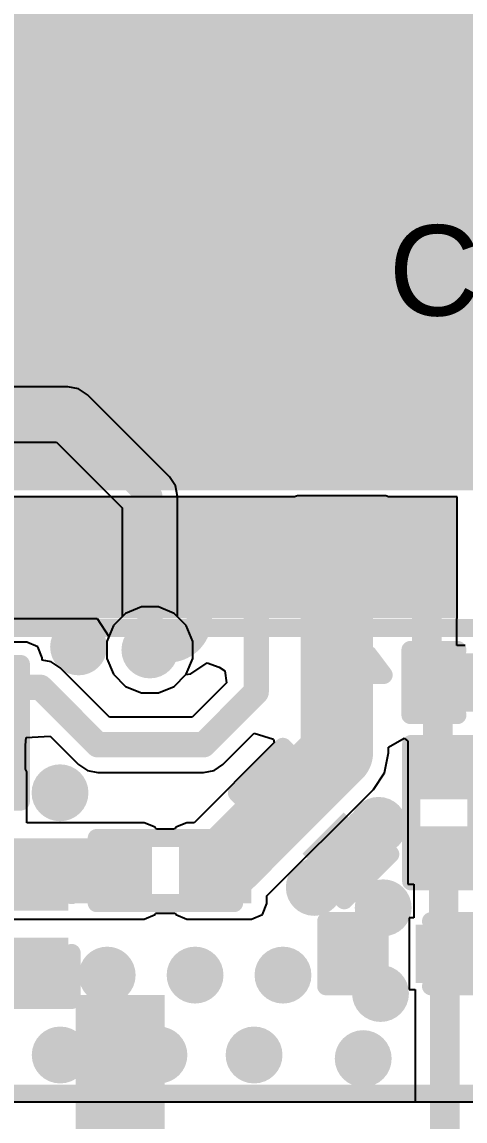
# Model space of a CAD drawing. Header units: millimetres. Extents: x -0.24 to 4.31, y -0.01 to 3.37.
# Drawn here: x 0.1833 to 0.3059, y 0.1957 to 0.4996 of the extents above; entities that cross this region are included whole.
import ezdxf

# ---------------------------------------------------------------- set-up
doc = ezdxf.new("R2010")
doc.units = ezdxf.units.MM
doc.header["$MEASUREMENT"] = 0
for name, color, linetype in [('BottomLayer', 5, 'Continuous'), ('BottomOverlay', 54, 'Continuous'), ('BottomPaste', 16, 'Continuous'), ('BottomSolder', 6, 'Continuous'), ('MidLayer1', 16, 'Continuous'), ('MidLayer2', 76, 'Continuous'), ('TopLayer', 1, 'Continuous'), ('TopOverlay', 2, 'Continuous'), ('TopPaste', 8, 'Continuous'), ('TopSolder', 216, 'Continuous'), ('ViaHoleLayer', 16, 'Continuous')]:
    doc.layers.add(name, color=color, linetype=linetype)
doc.styles.add('Arial', font='arial.ttf', dxfattribs={"height": 0.2})

# ---------------------------------------------------------------- blocks, each defined once
blk = doc.blocks.new('IND_0201_B_1')
at = {"layer": 'BottomLayer'}
for points in [[(-0.01575, 0.00591), (-0.00591, 0.00591), (-0.00591, -0.00591), (-0.01575, -0.00591)], [(0.00591, 0.00591), (0.01575, 0.00591), (0.01575, -0.00591), (0.00591, -0.00591)]]:
    blk.add_hatch(color=5, dxfattribs=at).paths.add_polyline_path(points)
at = {"layer": 'BottomPaste'}
for points in [[(-0.01575, 0.00591), (-0.00591, 0.00591), (-0.00591, -0.00591), (-0.01575, -0.00591)], [(0.00591, 0.00591), (0.01575, 0.00591), (0.01575, -0.00591), (0.00591, -0.00591)]]:
    blk.add_hatch(color=16, dxfattribs=at).paths.add_polyline_path(points)
at = {"layer": 'BottomSolder'}
for points in [[(-0.01791, 0.00807), (-0.00374, 0.00807), (-0.00374, -0.00807), (-0.01791, -0.00807)], [(0.00374, 0.00807), (0.01791, 0.00807), (0.01791, -0.00807), (0.00374, -0.00807)]]:
    blk.add_hatch(color=6, dxfattribs=at).paths.add_polyline_path(points)
at = {"layer": 'BottomOverlay', "const_width": 0.005}
for points in [[(-0.019, -0.009), (-0.019, 0.009)], [(-0.019, 0.009), (0.019, 0.009)], [(0.019, -0.009), (0.019, 0.009)], [(-0.019, -0.009), (0.019, -0.009)]]:
    blk.add_lwpolyline(points, dxfattribs=at)
at = {"layer": 'BottomOverlay', "const_width": 0.0025}
for points in [[(-0.02025, 0.009, 1), (-0.01775, 0.009, 1)], [(-0.02025, 0.009, 1), (-0.01775, 0.009, 1)], [(0.01775, 0.009, 1), (0.02025, 0.009, 1)], [(0.01775, 0.009, 1), (0.02025, 0.009, 1)], [(-0.02025, -0.009, 1), (-0.01775, -0.009, 1)], [(-0.02025, -0.009, 1), (-0.01775, -0.009, 1)], [(0.01775, -0.009, 1), (0.02025, -0.009, 1)], [(0.01775, -0.009, 1), (0.02025, -0.009, 1)]]:
    blk.add_lwpolyline(points, format="xyb", close=True, dxfattribs=at)
blk = doc.blocks.new('IND_0201_B_8')
at = {"layer": 'BottomLayer'}
for points in [[(-0.01575, 0.00591), (-0.00591, 0.00591), (-0.00591, -0.00591), (-0.01575, -0.00591)], [(0.00591, 0.00591), (0.01575, 0.00591), (0.01575, -0.00591), (0.00591, -0.00591)]]:
    blk.add_hatch(color=5, dxfattribs=at).paths.add_polyline_path(points)
at = {"layer": 'BottomPaste'}
for points in [[(-0.01575, 0.00591), (-0.00591, 0.00591), (-0.00591, -0.00591), (-0.01575, -0.00591)], [(0.00591, 0.00591), (0.01575, 0.00591), (0.01575, -0.00591), (0.00591, -0.00591)]]:
    blk.add_hatch(color=16, dxfattribs=at).paths.add_polyline_path(points)
at = {"layer": 'BottomSolder'}
for points in [[(-0.01791, 0.00807), (-0.00374, 0.00807), (-0.00374, -0.00807), (-0.01791, -0.00807)], [(0.00374, 0.00807), (0.01791, 0.00807), (0.01791, -0.00807), (0.00374, -0.00807)]]:
    blk.add_hatch(color=6, dxfattribs=at).paths.add_polyline_path(points)
at = {"layer": 'BottomOverlay', "const_width": 0.005}
for points in [[(-0.019, 0.009), (0.019, 0.009)], [(-0.019, 0.009), (-0.019, -0.009)], [(0.019, 0.009), (0.019, -0.009)], [(-0.019, -0.009), (0.019, -0.009)]]:
    blk.add_lwpolyline(points, dxfattribs=at)
at = {"layer": 'BottomOverlay', "const_width": 0.0025}
for points in [[(-0.02025, 0.009, 1), (-0.01775, 0.009, 1)], [(-0.02025, 0.009, 1), (-0.01775, 0.009, 1)], [(0.01775, 0.009, 1), (0.02025, 0.009, 1)], [(0.01775, 0.009, 1), (0.02025, 0.009, 1)], [(-0.02025, -0.009, 1), (-0.01775, -0.009, 1)], [(-0.02025, -0.009, 1), (-0.01775, -0.009, 1)], [(0.01775, -0.009, 1), (0.02025, -0.009, 1)], [(0.01775, -0.009, 1), (0.02025, -0.009, 1)]]:
    blk.add_lwpolyline(points, format="xyb", close=True, dxfattribs=at)
blk = doc.blocks.new('CAP_0201_B_9')
at = {"layer": 'BottomLayer'}
for points in [[(-0.01772, 0.00591), (-0.00591, 0.00591), (-0.00591, -0.00591), (-0.01772, -0.00591)], [(0.00591, 0.00591), (0.01772, 0.00591), (0.01772, -0.00591), (0.00591, -0.00591)]]:
    blk.add_hatch(color=5, dxfattribs=at).paths.add_polyline_path(points)
at = {"layer": 'BottomPaste'}
for points in [[(-0.01772, 0.00591), (-0.00591, 0.00591), (-0.00591, -0.00591), (-0.01772, -0.00591)], [(0.00591, 0.00591), (0.01772, 0.00591), (0.01772, -0.00591), (0.00591, -0.00591)]]:
    blk.add_hatch(color=16, dxfattribs=at).paths.add_polyline_path(points)
at = {"layer": 'BottomSolder'}
for points in [[(-0.01988, 0.00807), (-0.00374, 0.00807), (-0.00374, -0.00807), (-0.01988, -0.00807)], [(0.00374, 0.00807), (0.01988, 0.00807), (0.01988, -0.00807), (0.00374, -0.00807)]]:
    blk.add_hatch(color=6, dxfattribs=at).paths.add_polyline_path(points)
at = {"layer": 'BottomOverlay', "const_width": 0.005}
for points in [[(-0.008, 0.009), (-0.021, 0.009)], [(-0.021, 0.009), (-0.021, -0.009)], [(0.021, 0.009), (0.008, 0.009)], [(0.021, 0.009), (0.021, -0.009)], [(-0.008, -0.009), (-0.021, -0.009)], [(0.021, -0.009), (0.008, -0.009)]]:
    blk.add_lwpolyline(points, dxfattribs=at)
at = {"layer": 'BottomOverlay', "const_width": 0.0025}
for points in [[(-0.02225, 0.009, 1), (-0.01975, 0.009, 1)], [(-0.02225, 0.009, 1), (-0.01975, 0.009, 1)], [(-0.00925, 0.009, 1), (-0.00675, 0.009, 1)], [(0.00675, 0.009, 1), (0.00925, 0.009, 1)], [(0.01975, 0.009, 1), (0.02225, 0.009, 1)], [(0.01975, 0.009, 1), (0.02225, 0.009, 1)], [(-0.02225, -0.009, 1), (-0.01975, -0.009, 1)], [(-0.02225, -0.009, 1), (-0.01975, -0.009, 1)], [(-0.00925, -0.009, 1), (-0.00675, -0.009, 1)], [(0.00675, -0.009, 1), (0.00925, -0.009, 1)], [(0.01975, -0.009, 1), (0.02225, -0.009, 1)], [(0.01975, -0.009, 1), (0.02225, -0.009, 1)]]:
    blk.add_lwpolyline(points, format="xyb", close=True, dxfattribs=at)
blk = doc.blocks.new('CAP_0201_B_10')
at = {"layer": 'BottomLayer'}
for points in [[(-0.01772, 0.00591), (-0.00591, 0.00591), (-0.00591, -0.00591), (-0.01772, -0.00591)], [(0.00591, 0.00591), (0.01772, 0.00591), (0.01772, -0.00591), (0.00591, -0.00591)]]:
    blk.add_hatch(color=5, dxfattribs=at).paths.add_polyline_path(points)
at = {"layer": 'BottomPaste'}
for points in [[(-0.01772, 0.00591), (-0.00591, 0.00591), (-0.00591, -0.00591), (-0.01772, -0.00591)], [(0.00591, 0.00591), (0.01772, 0.00591), (0.01772, -0.00591), (0.00591, -0.00591)]]:
    blk.add_hatch(color=16, dxfattribs=at).paths.add_polyline_path(points)
at = {"layer": 'BottomSolder'}
for points in [[(-0.01988, 0.00807), (-0.00374, 0.00807), (-0.00374, -0.00807), (-0.01988, -0.00807)], [(0.00374, 0.00807), (0.01988, 0.00807), (0.01988, -0.00807), (0.00374, -0.00807)]]:
    blk.add_hatch(color=6, dxfattribs=at).paths.add_polyline_path(points)
at = {"layer": 'BottomOverlay', "const_width": 0.005}
for points in [[(-0.021, 0.009), (-0.008, 0.009)], [(-0.021, -0.009), (-0.021, 0.009)], [(0.008, 0.009), (0.021, 0.009)], [(0.021, -0.009), (0.021, 0.009)], [(-0.021, -0.009), (-0.008, -0.009)], [(0.008, -0.009), (0.021, -0.009)]]:
    blk.add_lwpolyline(points, dxfattribs=at)
at = {"layer": 'BottomOverlay', "const_width": 0.0025}
for points in [[(-0.02225, 0.009, 1), (-0.01975, 0.009, 1)], [(-0.02225, 0.009, 1), (-0.01975, 0.009, 1)], [(-0.00925, 0.009, 1), (-0.00675, 0.009, 1)], [(0.00675, 0.009, 1), (0.00925, 0.009, 1)], [(0.01975, 0.009, 1), (0.02225, 0.009, 1)], [(0.01975, 0.009, 1), (0.02225, 0.009, 1)], [(-0.02225, -0.009, 1), (-0.01975, -0.009, 1)], [(-0.02225, -0.009, 1), (-0.01975, -0.009, 1)], [(-0.00925, -0.009, 1), (-0.00675, -0.009, 1)], [(0.00675, -0.009, 1), (0.00925, -0.009, 1)], [(0.01975, -0.009, 1), (0.02225, -0.009, 1)], [(0.01975, -0.009, 1), (0.02225, -0.009, 1)]]:
    blk.add_lwpolyline(points, format="xyb", close=True, dxfattribs=at)
blk = doc.blocks.new('QFNWB_56__7_7__B_33')
at = {"layer": 'BottomLayer'}
for points in [[(0.1122, 0.1122), (0.1122, -0.1122), (-0.1122, -0.1122), (-0.1122, 0.1122)], [(-0.14764, 0.0122), (-0.12205, 0.0122), (-0.12205, 0.00354), (-0.14764, 0.00354)], [(-0.14764, -0.00354), (-0.12205, -0.00354), (-0.12205, -0.0122), (-0.14764, -0.0122)], [(-0.14764, -0.01929), (-0.12205, -0.01929), (-0.12205, -0.02795), (-0.14764, -0.02795)], [(-0.14764, -0.03504), (-0.12205, -0.03504), (-0.12205, -0.0437), (-0.14764, -0.0437)], [(-0.14764, -0.05079), (-0.12205, -0.05079), (-0.12205, -0.05945), (-0.14764, -0.05945)], [(-0.14764, -0.06654), (-0.12205, -0.06654), (-0.12205, -0.0752), (-0.14764, -0.0752)], [(-0.14764, -0.08228), (-0.12205, -0.08228), (-0.12205, -0.09094), (-0.14764, -0.09094)], [(-0.14764, -0.09803), (-0.12205, -0.09803), (-0.12205, -0.10669), (-0.14764, -0.10669)]]:
    blk.add_hatch(color=5, dxfattribs=at).paths.add_polyline_path(points)
at = {"layer": 'BottomPaste'}
for points in [[(0.1122, 0.1122), (0.1122, -0.1122), (-0.1122, -0.1122), (-0.1122, 0.1122)], [(-0.14764, 0.0122), (-0.12205, 0.0122), (-0.12205, 0.00354), (-0.14764, 0.00354)], [(-0.14764, -0.00354), (-0.12205, -0.00354), (-0.12205, -0.0122), (-0.14764, -0.0122)], [(-0.14764, -0.01929), (-0.12205, -0.01929), (-0.12205, -0.02795), (-0.14764, -0.02795)], [(-0.14764, -0.03504), (-0.12205, -0.03504), (-0.12205, -0.0437), (-0.14764, -0.0437)], [(-0.14764, -0.05079), (-0.12205, -0.05079), (-0.12205, -0.05945), (-0.14764, -0.05945)], [(-0.14764, -0.06654), (-0.12205, -0.06654), (-0.12205, -0.0752), (-0.14764, -0.0752)], [(-0.14764, -0.08228), (-0.12205, -0.08228), (-0.12205, -0.09094), (-0.14764, -0.09094)], [(-0.14764, -0.09803), (-0.12205, -0.09803), (-0.12205, -0.10669), (-0.14764, -0.10669)]]:
    blk.add_hatch(color=16, dxfattribs=at).paths.add_polyline_path(points)
at = {"layer": 'BottomSolder'}
for points in [[(0.1162, 0.1162), (0.1162, -0.1162), (-0.1162, -0.1162), (-0.1162, 0.1162)], [(-0.15164, 0.0162), (-0.11805, 0.0162), (-0.11805, -0.00046), (-0.15164, -0.00046)], [(-0.15164, 0.00046), (-0.11805, 0.00046), (-0.11805, -0.0162), (-0.15164, -0.0162)], [(-0.15164, -0.01529), (-0.11805, -0.01529), (-0.11805, -0.03195), (-0.15164, -0.03195)], [(-0.15164, -0.03104), (-0.11805, -0.03104), (-0.11805, -0.0477), (-0.15164, -0.0477)], [(-0.15164, -0.04679), (-0.11805, -0.04679), (-0.11805, -0.06345), (-0.15164, -0.06345)], [(-0.15164, -0.06254), (-0.11805, -0.06254), (-0.11805, -0.0792), (-0.15164, -0.0792)], [(-0.15164, -0.07828), (-0.11805, -0.07828), (-0.11805, -0.09495), (-0.15164, -0.09495)], [(-0.15164, -0.09403), (-0.11805, -0.09403), (-0.11805, -0.11069), (-0.15164, -0.11069)]]:
    blk.add_hatch(color=6, dxfattribs=at).paths.add_polyline_path(points)
blk = doc.blocks.new('CAP_0201_37')
at = {"layer": 'TopLayer'}
for points in [[(-0.01772, 0.00591), (-0.00591, 0.00591), (-0.00591, -0.00591), (-0.01772, -0.00591)], [(0.00591, 0.00591), (0.01772, 0.00591), (0.01772, -0.00591), (0.00591, -0.00591)]]:
    blk.add_hatch(color=1, dxfattribs=at).paths.add_polyline_path(points)
at = {"layer": 'TopPaste'}
for points in [[(-0.01772, 0.00591), (-0.00591, 0.00591), (-0.00591, -0.00591), (-0.01772, -0.00591)], [(0.00591, 0.00591), (0.01772, 0.00591), (0.01772, -0.00591), (0.00591, -0.00591)]]:
    blk.add_hatch(color=8, dxfattribs=at).paths.add_polyline_path(points)
at = {"layer": 'TopSolder'}
for points in [[(-0.01988, 0.00807), (-0.00374, 0.00807), (-0.00374, -0.00807), (-0.01988, -0.00807)], [(0.00374, 0.00807), (0.01988, 0.00807), (0.01988, -0.00807), (0.00374, -0.00807)]]:
    blk.add_hatch(color=216, dxfattribs=at).paths.add_polyline_path(points)
at = {"layer": 'TopOverlay', "const_width": 0.005}
for points in [[(-0.021, 0.009), (-0.008, 0.009)], [(-0.021, -0.009), (-0.021, 0.009)], [(0.008, 0.009), (0.021, 0.009)], [(0.021, -0.009), (0.021, 0.009)], [(-0.021, -0.009), (-0.008, -0.009)], [(0.008, -0.009), (0.021, -0.009)]]:
    blk.add_lwpolyline(points, dxfattribs=at)
at = {"layer": 'TopOverlay', "const_width": 0.0025}
for points in [[(-0.02225, 0.009, 1), (-0.01975, 0.009, 1)], [(-0.02225, 0.009, 1), (-0.01975, 0.009, 1)], [(-0.00925, 0.009, 1), (-0.00675, 0.009, 1)], [(0.00675, 0.009, 1), (0.00925, 0.009, 1)], [(0.01975, 0.009, 1), (0.02225, 0.009, 1)], [(0.01975, 0.009, 1), (0.02225, 0.009, 1)], [(-0.02225, -0.009, 1), (-0.01975, -0.009, 1)], [(-0.02225, -0.009, 1), (-0.01975, -0.009, 1)], [(-0.00925, -0.009, 1), (-0.00675, -0.009, 1)], [(0.00675, -0.009, 1), (0.00925, -0.009, 1)], [(0.01975, -0.009, 1), (0.02225, -0.009, 1)], [(0.01975, -0.009, 1), (0.02225, -0.009, 1)]]:
    blk.add_lwpolyline(points, format="xyb", close=True, dxfattribs=at)
blk = doc.blocks.new('R___0201_B_53')
at = {"layer": 'BottomLayer'}
for points in [[(-0.01614, 0.00728), (-0.00551, 0.00728), (-0.00551, -0.00728), (-0.01614, -0.00728)], [(0.00551, 0.00728), (0.01614, 0.00728), (0.01614, -0.00728), (0.00551, -0.00728)]]:
    blk.add_hatch(color=5, dxfattribs=at).paths.add_polyline_path(points)
at = {"layer": 'BottomPaste'}
for points in [[(-0.01614, 0.00728), (-0.00551, 0.00728), (-0.00551, -0.00728), (-0.01614, -0.00728)], [(0.00551, 0.00728), (0.01614, 0.00728), (0.01614, -0.00728), (0.00551, -0.00728)]]:
    blk.add_hatch(color=16, dxfattribs=at).paths.add_polyline_path(points)
at = {"layer": 'BottomSolder'}
for points in [[(-0.01831, 0.00945), (-0.00335, 0.00945), (-0.00335, -0.00945), (-0.01831, -0.00945)], [(0.00335, 0.00945), (0.01831, 0.00945), (0.01831, -0.00945), (0.00335, -0.00945)]]:
    blk.add_hatch(color=6, dxfattribs=at).paths.add_polyline_path(points)
at = {"layer": 'BottomOverlay', "const_width": 0.005}
for points in [[(-0.019, -0.01), (-0.019, 0.01)], [(0.019, 0.01), (-0.019, 0.01)], [(0.019, -0.01), (0.019, 0.01)], [(0.019, -0.01), (-0.019, -0.01)]]:
    blk.add_lwpolyline(points, dxfattribs=at)
at = {"layer": 'BottomOverlay', "const_width": 0.0025}
for points in [[(-0.02025, 0.01, 1), (-0.01775, 0.01, 1)], [(-0.02025, 0.01, 1), (-0.01775, 0.01, 1)], [(0.01775, 0.01, 1), (0.02025, 0.01, 1)], [(0.01775, 0.01, 1), (0.02025, 0.01, 1)], [(-0.02025, -0.01, 1), (-0.01775, -0.01, 1)], [(-0.02025, -0.01, 1), (-0.01775, -0.01, 1)], [(0.01775, -0.01, 1), (0.02025, -0.01, 1)], [(0.01775, -0.01, 1), (0.02025, -0.01, 1)]]:
    blk.add_lwpolyline(points, format="xyb", close=True, dxfattribs=at)
blk = doc.blocks.new('CAP_0201_B_70')
at = {"layer": 'BottomLayer'}
for points in [[(-0.01772, 0.00591), (-0.00591, 0.00591), (-0.00591, -0.00591), (-0.01772, -0.00591)], [(0.00591, 0.00591), (0.01772, 0.00591), (0.01772, -0.00591), (0.00591, -0.00591)]]:
    blk.add_hatch(color=5, dxfattribs=at).paths.add_polyline_path(points)
at = {"layer": 'BottomPaste'}
for points in [[(-0.01772, 0.00591), (-0.00591, 0.00591), (-0.00591, -0.00591), (-0.01772, -0.00591)], [(0.00591, 0.00591), (0.01772, 0.00591), (0.01772, -0.00591), (0.00591, -0.00591)]]:
    blk.add_hatch(color=16, dxfattribs=at).paths.add_polyline_path(points)
at = {"layer": 'BottomSolder'}
for points in [[(-0.01988, 0.00807), (-0.00374, 0.00807), (-0.00374, -0.00807), (-0.01988, -0.00807)], [(0.00374, 0.00807), (0.01988, 0.00807), (0.01988, -0.00807), (0.00374, -0.00807)]]:
    blk.add_hatch(color=6, dxfattribs=at).paths.add_polyline_path(points)
at = {"layer": 'BottomOverlay', "const_width": 0.005}
for points in [[(-0.021, 0.009), (-0.021, -0.009)], [(-0.008, 0.009), (-0.021, 0.009)], [(0.021, 0.009), (0.008, 0.009)], [(0.021, 0.009), (0.021, -0.009)], [(-0.008, -0.009), (-0.021, -0.009)], [(0.021, -0.009), (0.008, -0.009)]]:
    blk.add_lwpolyline(points, dxfattribs=at)
at = {"layer": 'BottomOverlay', "const_width": 0.0025}
for points in [[(-0.02225, 0.009, 1), (-0.01975, 0.009, 1)], [(-0.02225, 0.009, 1), (-0.01975, 0.009, 1)], [(-0.00925, 0.009, 1), (-0.00675, 0.009, 1)], [(0.00675, 0.009, 1), (0.00925, 0.009, 1)], [(0.01975, 0.009, 1), (0.02225, 0.009, 1)], [(0.01975, 0.009, 1), (0.02225, 0.009, 1)], [(-0.02225, -0.009, 1), (-0.01975, -0.009, 1)], [(-0.02225, -0.009, 1), (-0.01975, -0.009, 1)], [(-0.00925, -0.009, 1), (-0.00675, -0.009, 1)], [(0.00675, -0.009, 1), (0.00925, -0.009, 1)], [(0.01975, -0.009, 1), (0.02225, -0.009, 1)], [(0.01975, -0.009, 1), (0.02225, -0.009, 1)]]:
    blk.add_lwpolyline(points, format="xyb", close=True, dxfattribs=at)
blk = doc.blocks.new('CAP_0201_B_71')
at = {"layer": 'BottomLayer'}
for points in [[(-0.01772, 0.00591), (-0.00591, 0.00591), (-0.00591, -0.00591), (-0.01772, -0.00591)], [(0.00591, 0.00591), (0.01772, 0.00591), (0.01772, -0.00591), (0.00591, -0.00591)]]:
    blk.add_hatch(color=5, dxfattribs=at).paths.add_polyline_path(points)
at = {"layer": 'BottomPaste'}
for points in [[(-0.01772, 0.00591), (-0.00591, 0.00591), (-0.00591, -0.00591), (-0.01772, -0.00591)], [(0.00591, 0.00591), (0.01772, 0.00591), (0.01772, -0.00591), (0.00591, -0.00591)]]:
    blk.add_hatch(color=16, dxfattribs=at).paths.add_polyline_path(points)
at = {"layer": 'BottomSolder'}
for points in [[(-0.01988, 0.00807), (-0.00374, 0.00807), (-0.00374, -0.00807), (-0.01988, -0.00807)], [(0.00374, 0.00807), (0.01988, 0.00807), (0.01988, -0.00807), (0.00374, -0.00807)]]:
    blk.add_hatch(color=6, dxfattribs=at).paths.add_polyline_path(points)
at = {"layer": 'BottomOverlay', "const_width": 0.005}
for points in [[(-0.021, 0.009), (-0.008, 0.009)], [(-0.021, 0.009), (-0.021, -0.009)], [(0.008, 0.009), (0.021, 0.009)], [(0.021, 0.009), (0.021, -0.009)], [(-0.021, -0.009), (-0.008, -0.009)], [(0.008, -0.009), (0.021, -0.009)]]:
    blk.add_lwpolyline(points, dxfattribs=at)
at = {"layer": 'BottomOverlay', "const_width": 0.0025}
for points in [[(-0.02225, 0.009, 1), (-0.01975, 0.009, 1)], [(-0.02225, 0.009, 1), (-0.01975, 0.009, 1)], [(-0.00925, 0.009, 1), (-0.00675, 0.009, 1)], [(0.00675, 0.009, 1), (0.00925, 0.009, 1)], [(0.01975, 0.009, 1), (0.02225, 0.009, 1)], [(0.01975, 0.009, 1), (0.02225, 0.009, 1)], [(-0.02225, -0.009, 1), (-0.01975, -0.009, 1)], [(-0.02225, -0.009, 1), (-0.01975, -0.009, 1)], [(-0.00925, -0.009, 1), (-0.00675, -0.009, 1)], [(0.00675, -0.009, 1), (0.00925, -0.009, 1)], [(0.01975, -0.009, 1), (0.02225, -0.009, 1)], [(0.01975, -0.009, 1), (0.02225, -0.009, 1)]]:
    blk.add_lwpolyline(points, format="xyb", close=True, dxfattribs=at)

msp = doc.modelspace()

# ---------------------------------------------------------------- hatches: boundary and pattern name
at = {"layer": 'BottomLayer'}
h = msp.add_hatch(color=5, dxfattribs=at)
edge = h.paths.add_edge_path()
edge.add_arc((0.21419, 0.46833), 0.00787, 0, 360)
h = msp.add_hatch(color=5, dxfattribs=at)
edge = h.paths.add_edge_path()
edge.add_arc((0.25392, 0.46833), 0.00787, 0, 360)
h = msp.add_hatch(color=5, dxfattribs=at)
edge = h.paths.add_edge_path()
edge.add_arc((0.21419, 0.429), 0.00787, 0, 360)
h = msp.add_hatch(color=5, dxfattribs=at)
edge = h.paths.add_edge_path()
edge.add_arc((0.25392, 0.429), 0.00787, 0, 360)
for points in [[(0.25954, 0.33872), (0.28395, 0.33872), (0.28395, 0.36432), (0.25954, 0.36432)], [(0.25954, 0.33872), (0.28395, 0.33872), (0.28395, 0.35152), (0.25954, 0.35152)], [(0.13931, 0.30861), (0.18461, 0.30861), (0.18461, 0.32381), (0.13931, 0.32381)], [(0.29081, 0.31109), (0.30591, 0.31109), (0.30591, 0.32291), (0.29081, 0.32291)], [(0.04895, 0.25593), (0.21709, 0.25593), (0.21709, 0.27391), (0.04895, 0.27391)], [(0.22891, 0.25593), (0.24678, 0.25593), (0.24678, 0.27391), (0.22891, 0.27391)], [(0.1982, 0.17323), (0.2228, 0.17323), (0.2228, 0.23063), (0.1982, 0.23063)]]:
    msp.add_hatch(color=5, dxfattribs=at).paths.add_polyline_path(points)
h = msp.add_hatch(color=5, dxfattribs=at)
edge = h.paths.add_edge_path()
edge.add_arc((0.19897, 0.32685), 0.00787, 0, 360)
h = msp.add_hatch(color=5, dxfattribs=at)
edge = h.paths.add_edge_path()
edge.add_arc((0.2187, 0.32601), 0.00787, 0, 360)
h = msp.add_hatch(color=5, dxfattribs=at)
edge = h.paths.add_edge_path()
edge.add_arc((0.19384, 0.2865), 0.00787, 0, 360)
h = msp.add_hatch(color=5, dxfattribs=at)
edge = h.paths.add_edge_path()
edge.add_arc((0.28197, 0.27749), 0.00787, 0, 360)
h = msp.add_hatch(color=5, dxfattribs=at)
edge = h.paths.add_edge_path()
edge.add_arc((0.26419, 0.26034), 0.00787, 0, 360)
h = msp.add_hatch(color=5, dxfattribs=at)
edge = h.paths.add_edge_path()
edge.add_arc((0.28326, 0.2547), 0.00787, 0, 360)
h = msp.add_hatch(color=5, dxfattribs=at)
edge = h.paths.add_edge_path()
edge.add_arc((0.20689, 0.23609), 0.00787, 0, 360)
h = msp.add_hatch(color=5, dxfattribs=at)
edge = h.paths.add_edge_path()
edge.add_arc((0.23121, 0.23609), 0.00787, 0, 360)
h = msp.add_hatch(color=5, dxfattribs=at)
edge = h.paths.add_edge_path()
edge.add_arc((0.25553, 0.23609), 0.00787, 0, 360)
h = msp.add_hatch(color=5, dxfattribs=at)
edge = h.paths.add_edge_path()
edge.add_arc((0.28252, 0.23101), 0.00787, 0, 360)
h = msp.add_hatch(color=5, dxfattribs=at)
edge = h.paths.add_edge_path()
edge.add_arc((0.19389, 0.214), 0.00787, 0, 360)
h = msp.add_hatch(color=5, dxfattribs=at)
edge = h.paths.add_edge_path()
edge.add_arc((0.22121, 0.214), 0.00787, 0, 360)
h = msp.add_hatch(color=5, dxfattribs=at)
edge = h.paths.add_edge_path()
edge.add_arc((0.24753, 0.214), 0.00787, 0, 360)
h = msp.add_hatch(color=5, dxfattribs=at)
edge = h.paths.add_edge_path()
edge.add_arc((0.27773, 0.213), 0.00787, 0, 360)
at = {"layer": 'MidLayer1'}
h = msp.add_hatch(color=16, dxfattribs=at)
edge = h.paths.add_edge_path()
edge.add_arc((0.21419, 0.46833), 0.00787, 0, 360)
h = msp.add_hatch(color=16, dxfattribs=at)
edge = h.paths.add_edge_path()
edge.add_arc((0.25392, 0.46833), 0.00787, 0, 360)
h = msp.add_hatch(color=16, dxfattribs=at)
edge = h.paths.add_edge_path()
edge.add_arc((0.21419, 0.429), 0.00787, 0, 360)
h = msp.add_hatch(color=16, dxfattribs=at)
edge = h.paths.add_edge_path()
edge.add_arc((0.25392, 0.429), 0.00787, 0, 360)
h = msp.add_hatch(color=16, dxfattribs=at)
edge = h.paths.add_edge_path()
edge.add_arc((0.19897, 0.32685), 0.00787, 0, 360)
h = msp.add_hatch(color=16, dxfattribs=at)
edge = h.paths.add_edge_path()
edge.add_arc((0.2187, 0.32601), 0.00787, 0, 360)
h = msp.add_hatch(color=16, dxfattribs=at)
edge = h.paths.add_edge_path()
edge.add_arc((0.19384, 0.2865), 0.00787, 0, 360)
h = msp.add_hatch(color=16, dxfattribs=at)
edge = h.paths.add_edge_path()
edge.add_arc((0.28197, 0.27749), 0.00787, 0, 360)
h = msp.add_hatch(color=16, dxfattribs=at)
edge = h.paths.add_edge_path()
edge.add_arc((0.26419, 0.26034), 0.00787, 0, 360)
h = msp.add_hatch(color=16, dxfattribs=at)
edge = h.paths.add_edge_path()
edge.add_arc((0.28326, 0.2547), 0.00787, 0, 360)
h = msp.add_hatch(color=16, dxfattribs=at)
edge = h.paths.add_edge_path()
edge.add_arc((0.20689, 0.23609), 0.00787, 0, 360)
h = msp.add_hatch(color=16, dxfattribs=at)
edge = h.paths.add_edge_path()
edge.add_arc((0.23121, 0.23609), 0.00787, 0, 360)
h = msp.add_hatch(color=16, dxfattribs=at)
edge = h.paths.add_edge_path()
edge.add_arc((0.25553, 0.23609), 0.00787, 0, 360)
h = msp.add_hatch(color=16, dxfattribs=at)
edge = h.paths.add_edge_path()
edge.add_arc((0.28252, 0.23101), 0.00787, 0, 360)
h = msp.add_hatch(color=16, dxfattribs=at)
edge = h.paths.add_edge_path()
edge.add_arc((0.19389, 0.214), 0.00787, 0, 360)
h = msp.add_hatch(color=16, dxfattribs=at)
edge = h.paths.add_edge_path()
edge.add_arc((0.22121, 0.214), 0.00787, 0, 360)
h = msp.add_hatch(color=16, dxfattribs=at)
edge = h.paths.add_edge_path()
edge.add_arc((0.24753, 0.214), 0.00787, 0, 360)
h = msp.add_hatch(color=16, dxfattribs=at)
edge = h.paths.add_edge_path()
edge.add_arc((0.27773, 0.213), 0.00787, 0, 360)
at = {"layer": 'MidLayer2'}
h = msp.add_hatch(color=76, dxfattribs=at)
edge = h.paths.add_edge_path()
edge.add_arc((0.21419, 0.46833), 0.00787, 0, 360)
h = msp.add_hatch(color=76, dxfattribs=at)
edge = h.paths.add_edge_path()
edge.add_arc((0.25392, 0.46833), 0.00787, 0, 360)
h = msp.add_hatch(color=76, dxfattribs=at)
edge = h.paths.add_edge_path()
edge.add_arc((0.21419, 0.429), 0.00787, 0, 360)
h = msp.add_hatch(color=76, dxfattribs=at)
edge = h.paths.add_edge_path()
edge.add_arc((0.25392, 0.429), 0.00787, 0, 360)
h = msp.add_hatch(color=76, dxfattribs=at)
edge = h.paths.add_edge_path()
edge.add_arc((0.19897, 0.32685), 0.00787, 0, 360)
h = msp.add_hatch(color=76, dxfattribs=at)
edge = h.paths.add_edge_path()
edge.add_arc((0.2187, 0.32601), 0.00787, 0, 360)
h = msp.add_hatch(color=76, dxfattribs=at)
edge = h.paths.add_edge_path()
edge.add_arc((0.19384, 0.2865), 0.00787, 0, 360)
h = msp.add_hatch(color=76, dxfattribs=at)
edge = h.paths.add_edge_path()
edge.add_arc((0.28197, 0.27749), 0.00787, 0, 360)
h = msp.add_hatch(color=76, dxfattribs=at)
edge = h.paths.add_edge_path()
edge.add_arc((0.26419, 0.26034), 0.00787, 0, 360)
h = msp.add_hatch(color=76, dxfattribs=at)
edge = h.paths.add_edge_path()
edge.add_arc((0.28326, 0.2547), 0.00787, 0, 360)
h = msp.add_hatch(color=76, dxfattribs=at)
edge = h.paths.add_edge_path()
edge.add_arc((0.20689, 0.23609), 0.00787, 0, 360)
h = msp.add_hatch(color=76, dxfattribs=at)
edge = h.paths.add_edge_path()
edge.add_arc((0.23121, 0.23609), 0.00787, 0, 360)
h = msp.add_hatch(color=76, dxfattribs=at)
edge = h.paths.add_edge_path()
edge.add_arc((0.25553, 0.23609), 0.00787, 0, 360)
h = msp.add_hatch(color=76, dxfattribs=at)
edge = h.paths.add_edge_path()
edge.add_arc((0.28252, 0.23101), 0.00787, 0, 360)
h = msp.add_hatch(color=76, dxfattribs=at)
edge = h.paths.add_edge_path()
edge.add_arc((0.19389, 0.214), 0.00787, 0, 360)
h = msp.add_hatch(color=76, dxfattribs=at)
edge = h.paths.add_edge_path()
edge.add_arc((0.22121, 0.214), 0.00787, 0, 360)
h = msp.add_hatch(color=76, dxfattribs=at)
edge = h.paths.add_edge_path()
edge.add_arc((0.24753, 0.214), 0.00787, 0, 360)
h = msp.add_hatch(color=76, dxfattribs=at)
edge = h.paths.add_edge_path()
edge.add_arc((0.27773, 0.213), 0.00787, 0, 360)
at = {"layer": 'TopLayer'}
msp.add_hatch(color=1, dxfattribs=at).paths.add_polyline_path([(0.119, 0.413), (0.269, 0.413), (0.269, 0.563), (0.119, 0.563)])
h = msp.add_hatch(color=1, dxfattribs=at)
edge = h.paths.add_edge_path()
edge.add_arc((0.21419, 0.46833), 0.00787, 0, 360)
h = msp.add_hatch(color=1, dxfattribs=at)
edge = h.paths.add_edge_path()
edge.add_arc((0.25392, 0.46833), 0.00787, 0, 360)
h = msp.add_hatch(color=1, dxfattribs=at)
edge = h.paths.add_edge_path()
edge.add_arc((0.21419, 0.429), 0.00787, 0, 360)
h = msp.add_hatch(color=1, dxfattribs=at)
edge = h.paths.add_edge_path()
edge.add_arc((0.25392, 0.429), 0.00787, 0, 360)
h = msp.add_hatch(color=1, dxfattribs=at)
edge = h.paths.add_edge_path()
edge.add_arc((0.19897, 0.32685), 0.00787, 0, 360)
h = msp.add_hatch(color=1, dxfattribs=at)
edge = h.paths.add_edge_path()
edge.add_arc((0.2187, 0.32601), 0.00787, 0, 360)
h = msp.add_hatch(color=1, dxfattribs=at)
edge = h.paths.add_edge_path()
edge.add_arc((0.19384, 0.2865), 0.00787, 0, 360)
h = msp.add_hatch(color=1, dxfattribs=at)
edge = h.paths.add_edge_path()
edge.add_arc((0.28197, 0.27749), 0.00787, 0, 360)
h = msp.add_hatch(color=1, dxfattribs=at)
edge = h.paths.add_edge_path()
edge.add_arc((0.26419, 0.26034), 0.00787, 0, 360)
h = msp.add_hatch(color=1, dxfattribs=at)
edge = h.paths.add_edge_path()
edge.add_arc((0.28326, 0.2547), 0.00787, 0, 360)
h = msp.add_hatch(color=1, dxfattribs=at)
edge = h.paths.add_edge_path()
edge.add_arc((0.20689, 0.23609), 0.00787, 0, 360)
h = msp.add_hatch(color=1, dxfattribs=at)
edge = h.paths.add_edge_path()
edge.add_arc((0.23121, 0.23609), 0.00787, 0, 360)
h = msp.add_hatch(color=1, dxfattribs=at)
edge = h.paths.add_edge_path()
edge.add_arc((0.25553, 0.23609), 0.00787, 0, 360)
h = msp.add_hatch(color=1, dxfattribs=at)
edge = h.paths.add_edge_path()
edge.add_arc((0.28252, 0.23101), 0.00787, 0, 360)
h = msp.add_hatch(color=1, dxfattribs=at)
edge = h.paths.add_edge_path()
edge.add_arc((0.19389, 0.214), 0.00787, 0, 360)
h = msp.add_hatch(color=1, dxfattribs=at)
edge = h.paths.add_edge_path()
edge.add_arc((0.22121, 0.214), 0.00787, 0, 360)
h = msp.add_hatch(color=1, dxfattribs=at)
edge = h.paths.add_edge_path()
edge.add_arc((0.24753, 0.214), 0.00787, 0, 360)
h = msp.add_hatch(color=1, dxfattribs=at)
edge = h.paths.add_edge_path()
edge.add_arc((0.27773, 0.213), 0.00787, 0, 360)
at = {"layer": 'ViaHoleLayer'}
h = msp.add_hatch(color=16, dxfattribs=at)
edge = h.paths.add_edge_path()
edge.add_arc((0.21419, 0.46833), 0.00394, 0, 360)
h = msp.add_hatch(color=16, dxfattribs=at)
edge = h.paths.add_edge_path()
edge.add_arc((0.25392, 0.46833), 0.00394, 0, 360)
h = msp.add_hatch(color=16, dxfattribs=at)
edge = h.paths.add_edge_path()
edge.add_arc((0.21419, 0.429), 0.00394, 0, 360)
h = msp.add_hatch(color=16, dxfattribs=at)
edge = h.paths.add_edge_path()
edge.add_arc((0.25392, 0.429), 0.00394, 0, 360)
h = msp.add_hatch(color=16, dxfattribs=at)
edge = h.paths.add_edge_path()
edge.add_arc((0.19897, 0.32685), 0.00394, 0, 360)
h = msp.add_hatch(color=16, dxfattribs=at)
edge = h.paths.add_edge_path()
edge.add_arc((0.2187, 0.32601), 0.00394, 0, 360)
h = msp.add_hatch(color=16, dxfattribs=at)
edge = h.paths.add_edge_path()
edge.add_arc((0.19384, 0.2865), 0.00394, 0, 360)
h = msp.add_hatch(color=16, dxfattribs=at)
edge = h.paths.add_edge_path()
edge.add_arc((0.28197, 0.27749), 0.00394, 0, 360)
h = msp.add_hatch(color=16, dxfattribs=at)
edge = h.paths.add_edge_path()
edge.add_arc((0.26419, 0.26034), 0.00394, 0, 360)
h = msp.add_hatch(color=16, dxfattribs=at)
edge = h.paths.add_edge_path()
edge.add_arc((0.28326, 0.2547), 0.00394, 0, 360)
h = msp.add_hatch(color=16, dxfattribs=at)
edge = h.paths.add_edge_path()
edge.add_arc((0.20689, 0.23609), 0.00394, 0, 360)
h = msp.add_hatch(color=16, dxfattribs=at)
edge = h.paths.add_edge_path()
edge.add_arc((0.23121, 0.23609), 0.00394, 0, 360)
h = msp.add_hatch(color=16, dxfattribs=at)
edge = h.paths.add_edge_path()
edge.add_arc((0.25553, 0.23609), 0.00394, 0, 360)
h = msp.add_hatch(color=16, dxfattribs=at)
edge = h.paths.add_edge_path()
edge.add_arc((0.28252, 0.23101), 0.00394, 0, 360)
h = msp.add_hatch(color=16, dxfattribs=at)
edge = h.paths.add_edge_path()
edge.add_arc((0.19389, 0.214), 0.00394, 0, 360)
h = msp.add_hatch(color=16, dxfattribs=at)
edge = h.paths.add_edge_path()
edge.add_arc((0.22121, 0.214), 0.00394, 0, 360)
h = msp.add_hatch(color=16, dxfattribs=at)
edge = h.paths.add_edge_path()
edge.add_arc((0.24753, 0.214), 0.00394, 0, 360)
h = msp.add_hatch(color=16, dxfattribs=at)
edge = h.paths.add_edge_path()
edge.add_arc((0.27773, 0.213), 0.00394, 0, 360)

# ---------------------------------------------------------------- linework, layer by layer
at = {"layer": 'BottomLayer'}
for p, q in [((0.25874, 0.36832), (0.09577, 0.36832)), ((0.25954, 0.36865), (0.25874, 0.36832)), ((0.28395, 0.36865), (0.25954, 0.36865)), ((0.28474, 0.36832), (0.28395, 0.36865)), ((0.30369, 0.36832), (0.28474, 0.36832)), ((0.30369, 0.33472), (0.30369, 0.36832)), ((0.08231, 0.33472), (0.2041, 0.33472)), ((0.2041, 0.33472), (0.20739, 0.32972)), ((0.30362, 0.32724), (0.30362, 0.33472)), ((0.30362, 0.33472), (0.30369, 0.33472)), ((0.20739, 0.32972), (0.20683, 0.32837)), ((0.20683, 0.32837), (0.20683, 0.32364)), ((0.18461, 0.32814), (0.13931, 0.32814)), ((0.18767, 0.32687), (0.18461, 0.32814)), ((0.18894, 0.32381), (0.18767, 0.32687)), ((0.30591, 0.32724), (0.30362, 0.32724)), ((0.18894, 0.32321), (0.18894, 0.32381)), ((0.19136, 0.32273), (0.18894, 0.32321)), ((0.19384, 0.32107), (0.19136, 0.32273)), ((0.20683, 0.32364), (0.20864, 0.31928)), ((0.23003, 0.31944), (0.23457, 0.32248)), ((0.23457, 0.32248), (0.23789, 0.32128)), ((0.20749, 0.30742), (0.19384, 0.32107)), ((0.20864, 0.31928), (0.21198, 0.31594)), ((0.22543, 0.31594), (0.22866, 0.31917)), ((0.22866, 0.31917), (0.23003, 0.31944)), ((0.23789, 0.32128), (0.23947, 0.32019)), ((0.23947, 0.32019), (0.23989, 0.31695)), ((0.23989, 0.31695), (0.23036, 0.30742)), ((0.21198, 0.31594), (0.21634, 0.31413)), ((0.21634, 0.31413), (0.22107, 0.31413)), ((0.22107, 0.31413), (0.22543, 0.31594)), ((0.23036, 0.30742), (0.20749, 0.30742)), ((0.18428, 0.29966), (0.18443, 0.30178)), ((0.18443, 0.30178), (0.19109, 0.30218)), ((0.19109, 0.30218), (0.19892, 0.29436)), ((0.23893, 0.29436), (0.24752, 0.30295)), ((0.24752, 0.30295), (0.25294, 0.3013)), ((0.25294, 0.3013), (0.25312, 0.30039)), ((0.28472, 0.29913), (0.2891, 0.30161)), ((0.2891, 0.30161), (0.29009, 0.30075)), ((0.18428, 0.29306), (0.18428, 0.29966)), ((0.25312, 0.30039), (0.23097, 0.27824)), ((0.28472, 0.29753), (0.28472, 0.29913)), ((0.29009, 0.30075), (0.29009, 0.28409)), ((0.28364, 0.29206), (0.28472, 0.29753)), ((0.18461, 0.29227), (0.18428, 0.29306)), ((0.18461, 0.27824), (0.18461, 0.29227)), ((0.19892, 0.29436), (0.2014, 0.2927)), ((0.2014, 0.2927), (0.20432, 0.29212)), ((0.20432, 0.29212), (0.23352, 0.29212)), ((0.23352, 0.29212), (0.23645, 0.2927)), ((0.23645, 0.2927), (0.23893, 0.29436)), ((0.28054, 0.28743), (0.28364, 0.29206)), ((0.2511, 0.25799), (0.28054, 0.28743)), ((0.28054, 0.28743), (0.28054, 0.28743)), ((0.29009, 0.28409), (0.29009, 0.28291)), ((0.29009, 0.28291), (0.29009, 0.27909)), ((0.21709, 0.27824), (0.18461, 0.27824)), ((0.22016, 0.27697), (0.21709, 0.27824)), ((0.2203, 0.27663), (0.22016, 0.27697)), ((0.22072, 0.27645), (0.2203, 0.27663)), ((0.2257, 0.27663), (0.22528, 0.27645)), ((0.22584, 0.27697), (0.2257, 0.27663)), ((0.22891, 0.27824), (0.22584, 0.27697)), ((0.23097, 0.27824), (0.22891, 0.27824)), ((0.29009, 0.27909), (0.29009, 0.27791)), ((0.29009, 0.27791), (0.29009, 0.26125)), ((0.22528, 0.27645), (0.22072, 0.27645)), ((0.29009, 0.26125), (0.29174, 0.26125)), ((0.29174, 0.26125), (0.29174, 0.25191)), ((0.24984, 0.25287), (0.2511, 0.25593)), ((0.2511, 0.25593), (0.2511, 0.25799)), ((0.21709, 0.2516), (0.22016, 0.25287)), ((0.22016, 0.25287), (0.2203, 0.25321)), ((0.2203, 0.25321), (0.22033, 0.25322)), ((0.22033, 0.25322), (0.22567, 0.25322)), ((0.22567, 0.25322), (0.2257, 0.25321)), ((0.2257, 0.25321), (0.22584, 0.25287)), ((0.22584, 0.25287), (0.22891, 0.2516)), ((0.24678, 0.2516), (0.24984, 0.25287)), ((0.04895, 0.2516), (0.21709, 0.2516)), ((0.22891, 0.2516), (0.24678, 0.2516)), ((0.29174, 0.25191), (0.29041, 0.25191)), ((0.29041, 0.25191), (0.29041, 0.23209)), ((0.29041, 0.23209), (0.2921, 0.23209)), ((0.2921, 0.23209), (0.2921, 0.201)), ((0.2921, 0.201), (0, 0.201))]:
    msp.add_line(p, q, dxfattribs=at)
for points, const_width in [([(0.27045, 0.29753), (0.27045, 0.35023)], 0.02), ([(0.29536, 0.32164), (0.29536, 0.35152)], 0.00819), ([(0.23237, 0.33464), (0.23237, 0.35152)], 0.007), ([(0.24812, 0.31437), (0.24812, 0.35152)], 0.007), ([(0.2187, 0.32601), (0.22374, 0.32601)], 0.007), ([(0.29536, 0.32164), (0.3, 0.317)], 0.00819), ([(0.1749, 0.31566), (0.18843, 0.31566)], 0.007), ([(0.18843, 0.31566), (0.20432, 0.29977)], 0.007), ([(0.29836, 0.29265), (0.29836, 0.317)], 0.00819), ([(0.23352, 0.29977), (0.24812, 0.31437)], 0.007), ([(0.24055, 0.26763), (0.27045, 0.29753)], 0.02), ([(0.20432, 0.29977), (0.23352, 0.29977)], 0.007), ([(0.29836, 0.29265), (0.29918, 0.29183)], 0.00819), ([(0.29918, 0.29183), (0.3, 0.29183)], 0.00819), ([(0.26419, 0.2616), (0.27583, 0.27323)], 0.01), ([(0.27583, 0.27323), (0.27583, 0.27334)], 0.01), ([(0.3, 0.24277), (0.3, 0.27017)], 0.00819), ([(0.26419, 0.26034), (0.26419, 0.2616)], 0.01), ([(0.29935, 0.24212), (0.3, 0.24277)], 0.00819), ([(0.3, 0.24247), (0.30035, 0.24212)], 0.00819), ([(0.30035, 0.17479), (0.30035, 0.24212)], 0.00819)]:
    msp.add_lwpolyline(points, dxfattribs=dict(at, const_width=const_width))
for points, const_width in [([(0.26545, 0.35023, 1), (0.27545, 0.35023, 1)], 0.01), ([(0.29331, 0.35152, 1), (0.29741, 0.35152, 1)], 0.0041), ([(0.23062, 0.35152, 1), (0.23412, 0.35152, 1)], 0.0035), ([(0.24637, 0.35152, 1), (0.24987, 0.35152, 1)], 0.0035), ([(0.23062, 0.33464, 1), (0.23412, 0.33464, 1)], 0.0035), ([(0.23062, 0.33464, 1), (0.23412, 0.33464, 1)], 0.0035), ([(0.21695, 0.32601, 1), (0.22045, 0.32601, 1)], 0.0035), ([(0.22199, 0.32601, 1), (0.22549, 0.32601, 1)], 0.0035), ([(0.22199, 0.32601, 1), (0.22549, 0.32601, 1)], 0.0035), ([(0.29331, 0.32164, 1), (0.29741, 0.32164, 1)], 0.0041), ([(0.29331, 0.32164, 1), (0.29741, 0.32164, 1)], 0.0041), ([(0.18668, 0.31566, 1), (0.19018, 0.31566, 1)], 0.0035), ([(0.18668, 0.31566, 1), (0.19018, 0.31566, 1)], 0.0035), ([(0.29631, 0.317, 1), (0.30041, 0.317, 1)], 0.0041), ([(0.29795, 0.317, 1), (0.30205, 0.317, 1)], 0.0041), ([(0.24637, 0.31437, 1), (0.24987, 0.31437, 1)], 0.0035), ([(0.24637, 0.31437, 1), (0.24987, 0.31437, 1)], 0.0035), ([(0.26545, 0.29753, 1), (0.27545, 0.29753, 1)], 0.01), ([(0.26545, 0.29753, 1), (0.27545, 0.29753, 1)], 0.01), ([(0.20257, 0.29977, 1), (0.20607, 0.29977, 1)], 0.0035), ([(0.20257, 0.29977, 1), (0.20607, 0.29977, 1)], 0.0035), ([(0.23177, 0.29977, 1), (0.23527, 0.29977, 1)], 0.0035), ([(0.23177, 0.29977, 1), (0.23527, 0.29977, 1)], 0.0035), ([(0.29631, 0.29265, 1), (0.30041, 0.29265, 1)], 0.0041), ([(0.29631, 0.29265, 1), (0.30041, 0.29265, 1)], 0.0041), ([(0.29713, 0.29183, 1), (0.30123, 0.29183, 1)], 0.0041), ([(0.29713, 0.29183, 1), (0.30123, 0.29183, 1)], 0.0041), ([(0.29795, 0.29183, 1), (0.30205, 0.29183, 1)], 0.0041), ([(0.23555, 0.26763, 1), (0.24555, 0.26763, 1)], 0.01), ([(0.27333, 0.27334, 1), (0.27833, 0.27334, 1)], 0.005), ([(0.27333, 0.27323, 1), (0.27833, 0.27323, 1)], 0.005), ([(0.27333, 0.27323, 1), (0.27833, 0.27323, 1)], 0.005), ([(0.29795, 0.27017, 1), (0.30205, 0.27017, 1)], 0.0041), ([(0.26169, 0.2616, 1), (0.26669, 0.2616, 1)], 0.005), ([(0.26169, 0.2616, 1), (0.26669, 0.2616, 1)], 0.005), ([(0.26169, 0.26034, 1), (0.26669, 0.26034, 1)], 0.005), ([(0.2973, 0.24212, 1), (0.3014, 0.24212, 1)], 0.0041), ([(0.29795, 0.24277, 1), (0.30205, 0.24277, 1)], 0.0041), ([(0.29795, 0.24277, 1), (0.30205, 0.24277, 1)], 0.0041), ([(0.29795, 0.24247, 1), (0.30205, 0.24247, 1)], 0.0041), ([(0.2983, 0.24212, 1), (0.3024, 0.24212, 1)], 0.0041), ([(0.2983, 0.24212, 1), (0.3024, 0.24212, 1)], 0.0041)]:
    msp.add_lwpolyline(points, format="xyb", close=True, dxfattribs=dict(at, const_width=const_width))
at = {"layer": 'BottomLayer', "const_width": 0.007}
msp.add_lwpolyline([(0.23237, 0.33464, -0.414214), (0.22374, 0.32601)], format="xyb", dxfattribs=at)
at = {"layer": 'BottomOverlay', "const_width": 0.005}
for points in [[(0.098, 0.33209), (0.34178, 0.33209)], [(0.27571, 0.31909), (0.27914, 0.3247)], [(0.27914, 0.3247), (0.28338, 0.31909)], [(0.27571, 0.31909), (0.28338, 0.31909)], [(0.098, 0.20331), (0.34178, 0.20331)]]:
    msp.add_lwpolyline(points, dxfattribs=at)
at = {"layer": 'BottomOverlay', "const_width": 0.0025}
for points in [[(0.27789, 0.3247, 1), (0.28039, 0.3247, 1)], [(0.27789, 0.3247, 1), (0.28039, 0.3247, 1)], [(0.27446, 0.31909, 1), (0.27696, 0.31909, 1)], [(0.27446, 0.31909, 1), (0.27696, 0.31909, 1)], [(0.28213, 0.31909, 1), (0.28463, 0.31909, 1)], [(0.28213, 0.31909, 1), (0.28463, 0.31909, 1)]]:
    msp.add_lwpolyline(points, format="xyb", close=True, dxfattribs=at)
at = {"layer": 'MidLayer1'}
for p, q in [((0.21634, 0.33788), (0.21198, 0.33607)), ((0.22107, 0.33788), (0.21634, 0.33788)), ((0.22543, 0.33607), (0.22107, 0.33788)), ((0.21198, 0.33607), (0.20864, 0.33273)), ((0.22877, 0.33273), (0.22543, 0.33607)), ((0.20864, 0.33273), (0.20683, 0.32837)), ((0.23058, 0.32837), (0.22877, 0.33273)), ((0.20683, 0.32837), (0.20683, 0.32364)), ((0.23058, 0.32364), (0.23058, 0.32837)), ((0.20683, 0.32364), (0.20864, 0.31928)), ((0.22877, 0.31928), (0.23058, 0.32364)), ((0.20864, 0.31928), (0.21198, 0.31594)), ((0.22543, 0.31594), (0.22877, 0.31928)), ((0.21198, 0.31594), (0.21634, 0.31413)), ((0.21634, 0.31413), (0.22107, 0.31413)), ((0.22107, 0.31413), (0.22543, 0.31594)), ((1.19058, 0.201), (0, 0.201))]:
    msp.add_line(p, q, dxfattribs=at)
at = {"layer": 'MidLayer2'}
for p, q in [((0.21634, 0.33788), (0.21198, 0.33607)), ((0.22107, 0.33788), (0.21634, 0.33788)), ((0.22543, 0.33607), (0.22107, 0.33788)), ((0.21198, 0.33607), (0.20864, 0.33273)), ((0.22877, 0.33273), (0.22543, 0.33607)), ((0.20864, 0.33273), (0.20683, 0.32837)), ((0.23058, 0.32837), (0.22877, 0.33273)), ((0.20683, 0.32837), (0.20683, 0.32364)), ((0.23058, 0.32364), (0.23058, 0.32837)), ((0.20683, 0.32364), (0.20864, 0.31928)), ((0.22877, 0.31928), (0.23058, 0.32364)), ((0.20864, 0.31928), (0.21198, 0.31594)), ((0.22543, 0.31594), (0.22877, 0.31928)), ((0.21198, 0.31594), (0.21634, 0.31413)), ((0.21634, 0.31413), (0.22107, 0.31413)), ((0.22107, 0.31413), (0.22543, 0.31594)), ((1.19086, 0.201), (0, 0.201))]:
    msp.add_line(p, q, dxfattribs=at)
at = {"layer": 'TopLayer'}
for p, q in [((0.19603, 0.39875), (0.12212, 0.39875)), ((0.19895, 0.39817), (0.19603, 0.39875)), ((0.20144, 0.39651), (0.19895, 0.39817)), ((0.22411, 0.37383), (0.20144, 0.39651)), ((0.11895, 0.38346), (0.19286, 0.38346)), ((0.19286, 0.38346), (0.21106, 0.36526)), ((0.22577, 0.37135), (0.22411, 0.37383)), ((0.22635, 0.36843), (0.22577, 0.37135)), ((0.22635, 0.33515), (0.22635, 0.36843)), ((0.21106, 0.36526), (0.21106, 0.33515)), ((0.21106, 0.33515), (0.20864, 0.33273)), ((0.22877, 0.33273), (0.22635, 0.33515)), ((0.20864, 0.33273), (0.20683, 0.32837)), ((0.23058, 0.32837), (0.22877, 0.33273)), ((0.20683, 0.32837), (0.20683, 0.32364)), ((0.23058, 0.32364), (0.23058, 0.32837)), ((0.20683, 0.32364), (0.20864, 0.31928)), ((0.22877, 0.31928), (0.23058, 0.32364)), ((0.20864, 0.31928), (0.21198, 0.31594)), ((0.22543, 0.31594), (0.22877, 0.31928)), ((0.21198, 0.31594), (0.21634, 0.31413)), ((0.21634, 0.31413), (0.22107, 0.31413)), ((0.22107, 0.31413), (0.22543, 0.31594)), ((1.19086, 0.201), (0, 0.201))]:
    msp.add_line(p, q, dxfattribs=at)
at = {"layer": 'TopLayer', "const_width": 0.007}
for points in [[(0.11895, 0.3911), (0.19603, 0.3911)], [(0.19603, 0.3911), (0.2187, 0.36843)], [(0.2187, 0.32601), (0.2187, 0.36843)]]:
    msp.add_lwpolyline(points, dxfattribs=at)
at = {"layer": 'TopLayer', "const_width": 0.0035}
for points in [[(0.19428, 0.3911, 1), (0.19778, 0.3911, 1)], [(0.19428, 0.3911, 1), (0.19778, 0.3911, 1)], [(0.21695, 0.36843, 1), (0.22045, 0.36843, 1)], [(0.21695, 0.36843, 1), (0.22045, 0.36843, 1)], [(0.21695, 0.32601, 1), (0.22045, 0.32601, 1)]]:
    msp.add_lwpolyline(points, format="xyb", close=True, dxfattribs=at)

# ---------------------------------------------------------------- block references
for name, p, rotation in [('QFNWB_56__7_7__B_33', (0.193, 0.48636), 90), ('CAP_0201_B_9', (0.31181, 0.317), 180), ('R___0201_B_53', (0.173, 0.30309), 270), ('CAP_0201_B_70', (0.264, 0.278), 135), ('IND_0201_B_8', (0.3, 0.281), 90), ('CAP_0201_B_71', (0.18805, 0.25021), 90)]:
    msp.add_blockref(name, p, dxfattribs=dict(rotation=rotation))
for name, p in [('CAP_0201_37', (0.31505, 0.397)), ('IND_0201_B_1', (0.223, 0.265)), ('CAP_0201_B_10', (0.2885, 0.242))]:
    msp.add_blockref(name, p)

# ---------------------------------------------------------------- texts
at = {"layer": 'TopOverlay', "style": 'Arial'}
msp.add_text('C18', height=0.025, dxfattribs=at).set_placement((0.28476, 0.41846))

doc.saveas('drawing.dxf')
